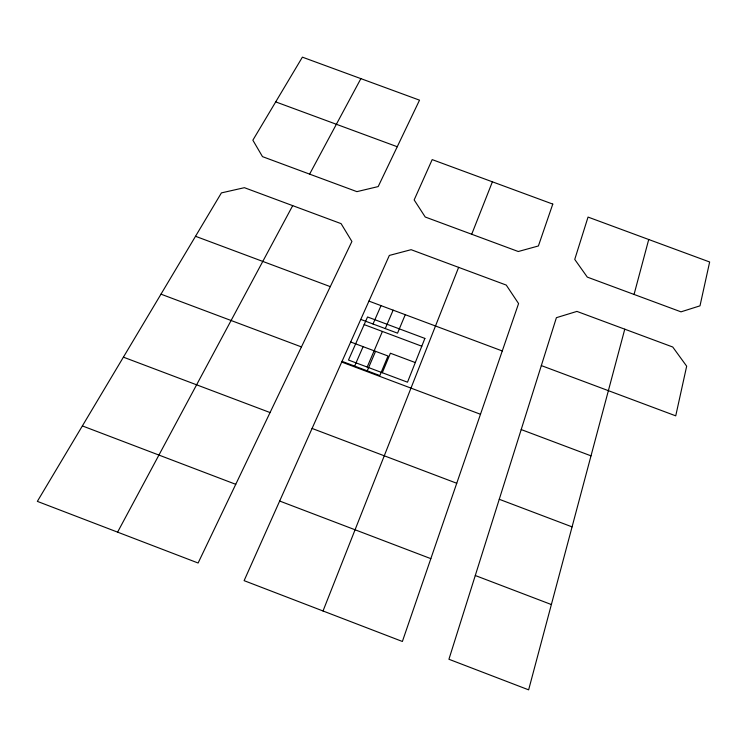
<?xml version="1.0" encoding="UTF-8"?>
<svg xmlns="http://www.w3.org/2000/svg" width="747" height="747" viewBox="0 0 747 747"><rect width="100%" height="100%" fill="white"/><g stroke="black" fill="none" stroke-linecap="round" stroke-linejoin="round"><path stroke-width="1.12" d="M624.772 329.175L528.633 689.845L448.928 659.265L556.403 317.68L576.927 311.406L672.748 347.019L686.67 366.179L675.736 415.846L541.314 365.582M634.054 294.458L648.723 239.507L588.038 217.078L574.742 259.414L587.301 277.109L681.003 311.844L699.995 305.84L709.65 261.992L648.723 239.507M456.744 483.262L402.381 641.477L244.11 580.652L389.336 255.437L411.102 249.685L506.261 285.083L518.577 303.581L456.744 483.262L312.078 428.442M323.012 610.999L458.639 267.351M471.712 234.241L492.404 181.801M382.287 372.725L390.401 353.228L415.295 362.566M405.257 314.683L397.535 333.171L360.754 319.408M367.179 367.048L382.408 331.453M367.235 370.829L375.564 351.323M385.265 328.587L393.137 310.154M354.629 366.086L363.107 346.655M373.005 323.993L381.026 305.635M330.277 286.633L198.114 563.014L37.35 501.377L221.411 192.894L244.4 187.684L341.09 223.642L351.912 241.477L330.277 286.633L195.537 236.295M360.876 78.631L309.613 174.126L262.486 156.637L252.859 140.193L302.395 57.155L419.525 100.163L378.187 186.582L356.907 191.643L309.613 174.126M117.587 532.144L292.703 205.63M275.736 101.9L397.264 146.739M368.925 301.106L502.255 350.95M364.162 324.609L421.784 346.216M350.67 341.995L388.02 356.002L379.849 375.564L342.023 361.352M160.969 294.159L301.452 346.925M341.715 362.052L480.508 414.277M521.219 429.572L590.98 455.838M123.404 357.159L270.069 412.559M499.267 499.285L572.034 526.859M82.403 425.93L235.744 484.317M475.307 575.526L551.323 604.528M279.658 501.032L430.842 558.653M552.78 204.09L538.4 245.968L518.269 251.515L425.23 217.013L414.155 199.925L432.186 159.606L552.78 204.09M424.884 338.419L407.498 382.193L348.485 360.026L367.543 316.971L424.884 338.419"/></g></svg>
